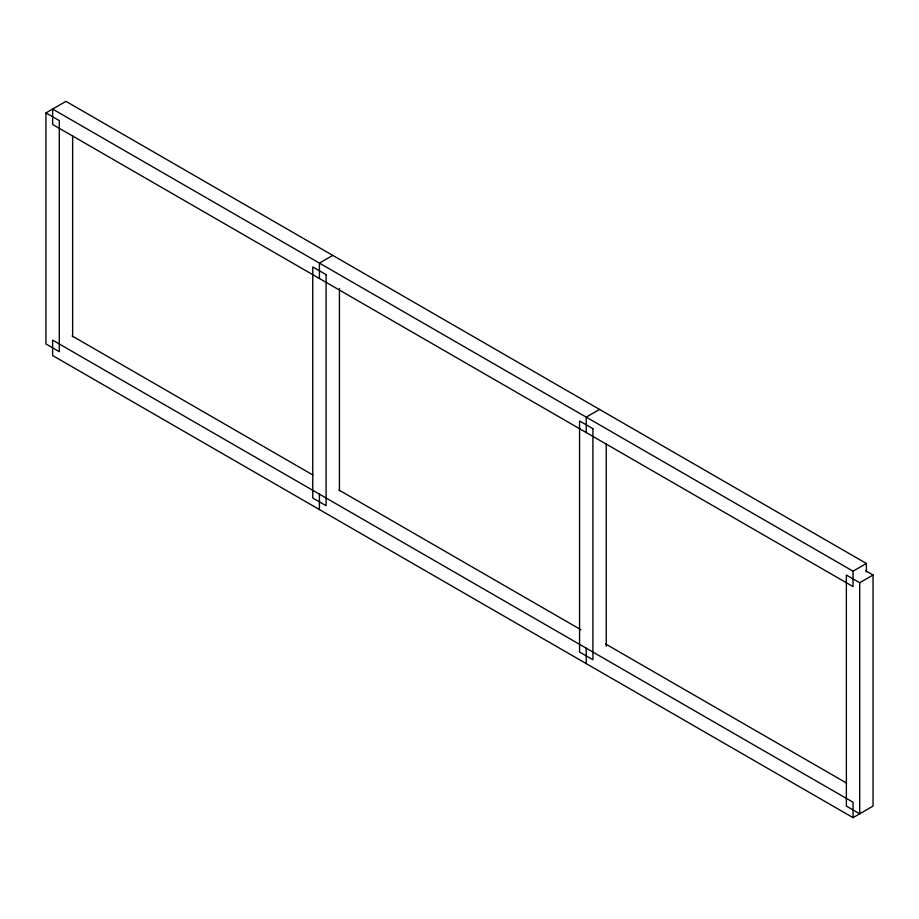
<?xml version="1.0" encoding="UTF-8"?>
<svg xmlns="http://www.w3.org/2000/svg" width="919" height="919" viewBox="0 0 919 919"><rect width="100%" height="100%" fill="white"/><g stroke="black" fill="none" stroke-linecap="round" stroke-linejoin="round"><path stroke-width="1.38" d="M45.95 112.911L59.287 120.607L59.287 351.678L45.95 343.97L45.95 112.911L65.961 101.354L866.376 563.473L866.376 571.882M332.77 255.402L319.421 263.098L319.421 278.503M599.579 409.437L586.23 417.134L586.23 432.539M853.039 571.181L853.039 586.586L52.624 124.467L52.624 109.062L853.039 571.181L866.376 563.473M859.713 582.726L859.713 813.797L846.365 806.089L846.365 575.03L859.713 582.726L873.05 575.03L873.05 806.089L853.039 817.646L52.624 355.527L52.624 340.122L853.039 802.241L853.039 817.646M865.778 570.825L873.05 575.03M72.164 335.998L312.908 474.997M338.973 490.045L580.957 629.756M605.782 644.081L846.525 783.068M606.241 443.946L606.241 646.31M586.23 648.205L586.23 663.598M339.433 288.474L339.433 490.838M319.421 494.158L319.421 509.563M72.635 135.874L72.635 336.802M326.096 274.655L312.759 266.947L312.759 498.006L326.096 505.714L326.096 274.655M592.904 428.691L579.567 420.994L579.567 652.053L592.904 659.75L592.904 428.691"/></g></svg>
